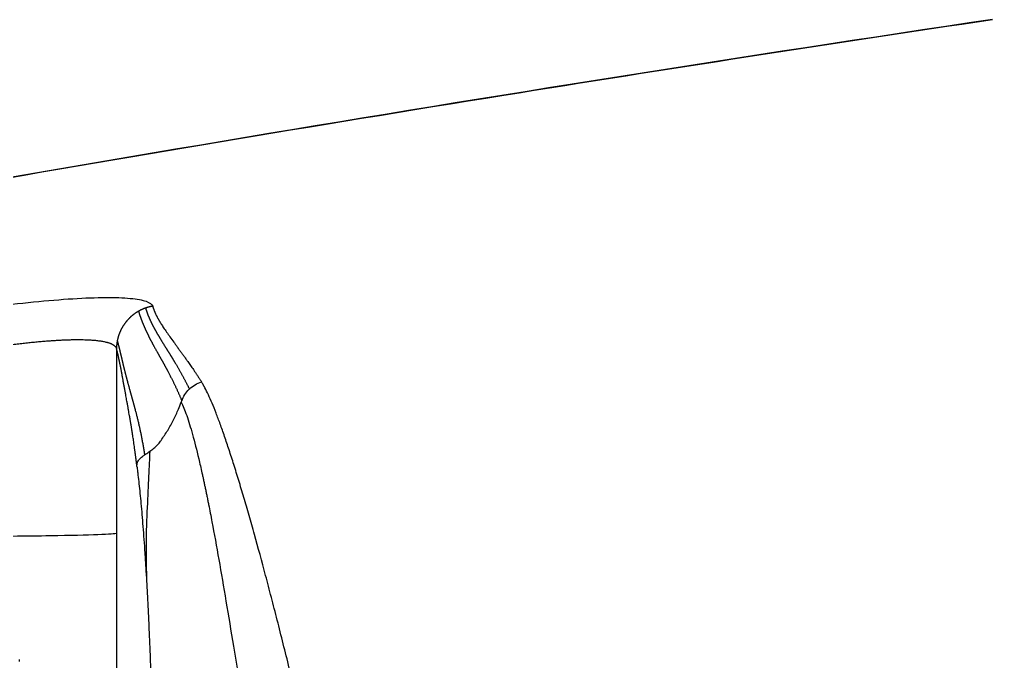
# Model space of a CAD drawing. Extents: x 8663 to 11443, y -20992 to -18942.
# Drawn here: x 9436.89 to 9459.29, y -19547.25 to -19532.46 of the extents above; entities that cross this region are included whole.
import ezdxf

# ---------------------------------------------------------------- set-up
doc = ezdxf.new("R2010")
doc.units = 0
doc.layers.add('1', color=7, linetype='CONTINUOUS')

msp = doc.modelspace()

# ---------------------------------------------------------------- linework, layer by layer
at = {"layer": '1', "color": 7, "linetype": 'CONTINUOUS'}
msp.add_line((9439.123, -19540.043), (9439.125, -19544.298), dxfattribs=at)
msp.add_ellipse((9435.891, -19547.251), major_axis=(0.999, 0.044), ratio=0.784176, start_param=6.226915, end_param=6.283122, dxfattribs=at)
for points, degree, knots in [([(9459.288, -19532.457), (9447.807, -19534.171), (9435.158, -19536.285), (9422.555, -19538.641), (9421.363, -19538.866)], 3, [0, 0, 0, 0, 0.905388, 1, 1, 1, 1]), ([(9421.909, -19538.763), (9430.598, -19537.127), (9443.047, -19534.954), (9455.534, -19533.018), (9459.288, -19532.457)], 3, [0, 0, 0, 0, 0.69968, 1, 1, 1, 1]), ([(9433.953, -19539.428), (9434.335, -19539.36), (9434.713, -19539.298), (9435.467, -19539.182), (9435.832, -19539.13), (9436.906, -19538.991), (9437.56, -19538.926), (9438.397, -19538.873), (9438.648, -19538.864), (9439.092, -19538.861), (9439.283, -19538.868), (9439.597, -19538.898), (9439.719, -19538.921), (9439.892, -19538.982), (9439.942, -19539.019), (9439.956, -19539.065)], 3, [0, 0, 0, 0, 0.125, 0.125, 0.25, 0.25, 0.5, 0.5, 0.625, 0.625, 0.75, 0.75, 0.875, 0.875, 1, 1, 1, 1]), ([(9439.956, -19539.065), (9439.957, -19539.07), (9439.96, -19539.08), (9439.965, -19539.096), (9439.971, -19539.111), (9439.976, -19539.127), (9439.982, -19539.143), (9439.989, -19539.16), (9439.995, -19539.176), (9440.002, -19539.192), (9440.009, -19539.209), (9440.017, -19539.226), (9440.024, -19539.243), (9440.032, -19539.26), (9440.041, -19539.277), (9440.049, -19539.294), (9440.058, -19539.311), (9440.067, -19539.329), (9440.077, -19539.347), (9440.087, -19539.364), (9440.097, -19539.382), (9440.107, -19539.401), (9440.118, -19539.419), (9440.129, -19539.437), (9440.14, -19539.456), (9440.165, -19539.497), (9440.209, -19539.564), (9440.277, -19539.663), (9440.355, -19539.774), (9440.428, -19539.874), (9440.488, -19539.957), (9440.534, -19540.019), (9440.579, -19540.082), (9440.625, -19540.145), (9440.671, -19540.209), (9440.717, -19540.273), (9440.759, -19540.331), (9440.795, -19540.382), (9440.828, -19540.428), (9440.861, -19540.476), (9440.895, -19540.526), (9440.93, -19540.579), (9440.966, -19540.633), (9441.004, -19540.69), (9441.042, -19540.749), (9441.068, -19540.789), (9441.081, -19540.81)], 3, [0, 0, 0, 0, 0.009469, 0.01902, 0.028654, 0.038371, 0.04817, 0.058052, 0.068017, 0.078064, 0.088193, 0.098405, 0.108699, 0.119075, 0.129534, 0.140075, 0.150698, 0.161404, 0.172191, 0.183061, 0.194013, 0.205046, 0.216162, 0.227359, 0.238639, 0.25, 0.301903, 0.360892, 0.426936, 0.499999, 0.535797, 0.571567, 0.60731, 0.643024, 0.67871, 0.714369, 0.75, 0.773963, 0.798885, 0.824763, 0.851595, 0.879379, 0.908114, 0.937797, 0.968427, 1, 1, 1, 1]), ([(9439.596, -19542.769), (9439.538, -19542.292), (9439.479, -19541.917), (9439.447, -19541.713), (9439.36, -19541.235), (9439.3, -19540.903), (9439.242, -19540.591), (9439.205, -19540.398), (9439.182, -19540.289), (9439.15, -19540.134), (9439.123, -19540.043)], 2, [0, 0, 0, 0.25, 0.25, 0.5, 0.5, 0.75, 0.75, 0.875, 0.875, 1, 1, 1]), ([(9445.6, -19559.03), (9445.598, -19559.02), (9445.596, -19559.01), (9445.59, -19558.977), (9445.586, -19558.954), (9445.574, -19558.887), (9445.566, -19558.842), (9445.526, -19558.617), (9445.493, -19558.437), (9445.394, -19557.9), (9445.327, -19557.543), (9445.224, -19557.011), (9445.189, -19556.834), (9445.12, -19556.482), (9445.084, -19556.306), (9445.014, -19555.956), (9444.978, -19555.782), (9444.933, -19555.565), (9444.924, -19555.522), (9444.906, -19555.435), (9444.897, -19555.392), (9444.87, -19555.262), (9444.852, -19555.175), (9444.798, -19554.917), (9444.762, -19554.745), (9444.69, -19554.403), (9444.654, -19554.233), (9444.546, -19553.724), (9444.473, -19553.388), (9444.365, -19552.889), (9444.329, -19552.724), (9444.257, -19552.395), (9444.221, -19552.231), (9444.149, -19551.906), (9444.078, -19551.583), (9443.97, -19551.101), (9443.837, -19550.513), (9443.739, -19550.084), (9443.627, -19549.602), (9443.578, -19549.393), (9443.481, -19548.981), (9443.433, -19548.777), (9443.289, -19548.174), (9443.194, -19547.782), (9443.007, -19547.022), (9442.915, -19546.653), (9442.778, -19546.119), (9442.733, -19545.944), (9442.644, -19545.601), (9442.6, -19545.433), (9442.469, -19544.939), (9442.383, -19544.624), (9442.257, -19544.174), (9442.216, -19544.027), (9442.135, -19543.743), (9442.094, -19543.604), (9442.015, -19543.336), (9441.976, -19543.205), (9441.919, -19543.016), (9441.881, -19542.893), (9441.824, -19542.712), (9441.77, -19542.541), (9441.734, -19542.43), (9441.68, -19542.267), (9441.645, -19542.163), (9441.577, -19541.965), (9441.543, -19541.87), (9441.478, -19541.691), (9441.446, -19541.606), (9441.384, -19541.446), (9441.353, -19541.37), (9441.294, -19541.23), (9441.266, -19541.165), (9441.21, -19541.046), (9441.183, -19540.991), (9441.15, -19540.929), (9441.144, -19540.917), (9441.134, -19540.9), (9441.131, -19540.894), (9441.125, -19540.883), (9441.121, -19540.877), (9441.115, -19540.866), (9441.112, -19540.861), (9441.106, -19540.85), (9441.102, -19540.845), (9441.093, -19540.829), (9441.087, -19540.819), (9441.081, -19540.81)], 3, [0, 0, 0, 0, 0.001141, 0.001141, 0.003673, 0.003673, 0.008738, 0.008738, 0.028998, 0.028998, 0.069517, 0.069517, 0.089777, 0.089777, 0.110037, 0.110037, 0.130296, 0.130296, 0.135361, 0.135361, 0.140426, 0.140426, 0.150556, 0.150556, 0.170816, 0.170816, 0.191075, 0.191075, 0.231595, 0.231595, 0.251854, 0.251854, 0.272114, 0.272114, 0.292374, 0.312633, 0.332893, 0.369665, 0.369665, 0.398181, 0.398181, 0.426697, 0.426697, 0.483729, 0.483729, 0.540761, 0.540761, 0.569277, 0.569277, 0.597793, 0.597793, 0.654825, 0.654825, 0.683341, 0.683341, 0.711857, 0.711857, 0.740373, 0.740373, 0.754631, 0.768889, 0.783147, 0.797778, 0.797778, 0.826667, 0.826667, 0.855556, 0.855556, 0.884445, 0.884445, 0.913333, 0.913333, 0.942222, 0.942222, 0.971111, 0.971111, 0.978333, 0.978333, 0.981944, 0.981944, 0.985556, 0.985556, 0.989167, 0.989167, 0.992778, 0.992778, 1, 1, 1, 1]), ([(9440.625, -19541.241), (9440.642, -19541.191), (9440.666, -19541.144), (9440.724, -19541.054), (9440.758, -19541.013), (9440.796, -19540.976)], 3, [0, 0, 0, 0, 0.5, 0.5, 1, 1, 1, 1]), ([(9439.771, -19542.488), (9439.802, -19542.466), (9439.834, -19542.444), (9439.881, -19542.412), (9439.897, -19542.401), (9439.928, -19542.379), (9439.943, -19542.367), (9439.973, -19542.344), (9439.988, -19542.332), (9440.017, -19542.307), (9440.031, -19542.294), (9440.073, -19542.254), (9440.098, -19542.226), (9440.131, -19542.182), (9440.14, -19542.168), (9440.203, -19542.08), (9440.254, -19542.003), (9440.349, -19541.847), (9440.393, -19541.767), (9440.476, -19541.604), (9440.514, -19541.521), (9440.571, -19541.383), (9440.593, -19541.329), (9440.613, -19541.274)], 3, [0, 0, 0, 0, 0.075519, 0.075519, 0.113357, 0.113357, 0.151142, 0.151142, 0.189015, 0.189015, 0.22689, 0.22689, 0.302832, 0.302832, 0.336096, 0.336096, 0.518834, 0.518834, 0.701462, 0.701462, 0.884076, 0.884076, 1, 1, 1, 1]), ([(9440.613, -19541.274), (9440.633, -19541.315), (9440.654, -19541.36), (9440.696, -19541.463), (9440.717, -19541.52), (9440.782, -19541.708), (9440.827, -19541.854), (9440.92, -19542.188), (9440.968, -19542.375), (9441.042, -19542.686), (9441.066, -19542.794), (9441.097, -19542.935), (9441.104, -19542.964), (9441.116, -19543.021), (9441.123, -19543.05), (9441.135, -19543.109), (9441.142, -19543.139), (9441.154, -19543.199), (9441.161, -19543.229), (9441.173, -19543.29), (9441.18, -19543.321), (9441.192, -19543.382), (9441.199, -19543.413), (9441.211, -19543.475), (9441.218, -19543.506), (9441.23, -19543.57), (9441.237, -19543.602), (9441.256, -19543.699), (9441.269, -19543.764), (9441.294, -19543.897), (9441.307, -19543.965), (9441.372, -19544.308), (9441.425, -19544.598), (9441.533, -19545.209), (9441.587, -19545.529), (9441.699, -19546.195), (9441.757, -19546.541), (9441.933, -19547.617), (9442.056, -19548.382), (9442.214, -19549.385), (9442.246, -19549.588), (9442.31, -19549.999), (9442.342, -19550.206), (9442.39, -19550.521), (9442.406, -19550.626), (9442.439, -19550.838), (9442.455, -19550.944), (9442.487, -19551.158), (9442.504, -19551.265), (9442.537, -19551.481), (9442.553, -19551.59), (9442.578, -19551.752), (9442.586, -19551.806), (9442.602, -19551.913), (9442.618, -19552.021), (9442.635, -19552.128), (9442.651, -19552.236), (9442.659, -19552.29), (9442.683, -19552.453), (9442.7, -19552.562), (9442.733, -19552.78), (9442.749, -19552.889), (9442.832, -19553.439), (9442.899, -19553.884), (9443.033, -19554.785), (9443.1, -19555.24), (9443.201, -19555.93), (9443.235, -19556.161), (9443.285, -19556.509), (9443.301, -19556.625), (9443.334, -19556.858), (9443.35, -19556.975), (9443.383, -19557.209), (9443.399, -19557.326), (9443.431, -19557.56), (9443.447, -19557.678), (9443.494, -19558.031), (9443.524, -19558.267), (9443.585, -19558.741), (9443.614, -19558.979), (9443.65, -19559.276), (9443.657, -19559.336), (9443.671, -19559.455), (9443.678, -19559.515), (9443.7, -19559.693), (9443.715, -19559.813), (9443.76, -19560.17), (9443.79, -19560.409), (9443.849, -19560.871), (9443.877, -19561.095), (9443.904, -19561.319)], 3, [0, 0, 0, 0, 0.026359, 0.026359, 0.052719, 0.052719, 0.105438, 0.105438, 0.158157, 0.158157, 0.184516, 0.184516, 0.191106, 0.191106, 0.197696, 0.197696, 0.204286, 0.204286, 0.210876, 0.210876, 0.217466, 0.217466, 0.224056, 0.224056, 0.230646, 0.230646, 0.237235, 0.237235, 0.250415, 0.250415, 0.263595, 0.263595, 0.316314, 0.316314, 0.369033, 0.369033, 0.421752, 0.421752, 0.52719, 0.52719, 0.553549, 0.553549, 0.579909, 0.579909, 0.593089, 0.593089, 0.606268, 0.606268, 0.619448, 0.619448, 0.632628, 0.632628, 0.639218, 0.639218, 0.645808, 0.652397, 0.652397, 0.658987, 0.658987, 0.672167, 0.672167, 0.685347, 0.685347, 0.738066, 0.738066, 0.790785, 0.790785, 0.817144, 0.817144, 0.830324, 0.830324, 0.843504, 0.843504, 0.856683, 0.856683, 0.869863, 0.869863, 0.896223, 0.896223, 0.922582, 0.922582, 0.929172, 0.929172, 0.935762, 0.935762, 0.948942, 0.948942, 0.975301, 0.975301, 1, 1, 1, 1]), ([(9439.888, -19542.407), (9439.881, -19542.575), (9439.866, -19542.96), (9439.83, -19543.672), (9439.791, -19544.549), (9439.812, -19545.263), (9439.829, -19545.65)], 3, [0, 0, 0, 0, 0.252286, 0.502701, 0.751675, 1, 1, 1, 1]), ([(9439.596, -19542.769), (9439.594, -19542.754), (9439.593, -19542.739), (9439.594, -19542.71), (9439.596, -19542.695), (9439.608, -19542.652), (9439.623, -19542.626), (9439.65, -19542.591), (9439.66, -19542.581), (9439.68, -19542.56), (9439.691, -19542.55), (9439.713, -19542.532), (9439.724, -19542.522), (9439.747, -19542.505), (9439.759, -19542.496), (9439.771, -19542.488)], 3, [0, 0, 0, 0, 0.126291, 0.126291, 0.252924, 0.252924, 0.507857, 0.507857, 0.631083, 0.631083, 0.754184, 0.754184, 0.877112, 0.877112, 1, 1, 1, 1]), ([(9439.596, -19542.769), (9439.6, -19542.799), (9439.603, -19542.83), (9439.608, -19542.869), (9439.609, -19542.876), (9439.611, -19542.892), (9439.612, -19542.9), (9439.614, -19542.924), (9439.616, -19542.94), (9439.626, -19543.02), (9439.633, -19543.087), (9439.648, -19543.227), (9439.656, -19543.3), (9439.671, -19543.451), (9439.678, -19543.53), (9439.701, -19543.775), (9439.716, -19543.951), (9439.738, -19544.236), (9439.746, -19544.334), (9439.761, -19544.538), (9439.768, -19544.644), (9439.783, -19544.862), (9439.79, -19544.976), (9439.804, -19545.21), (9439.811, -19545.33), (9439.825, -19545.58), (9439.832, -19545.709), (9439.846, -19545.974), (9439.853, -19546.111), (9439.866, -19546.392), (9439.872, -19546.536), (9439.885, -19546.833), (9439.891, -19546.985), (9439.903, -19547.297), (9439.908, -19547.456), (9439.919, -19547.783), (9439.925, -19547.95), (9439.935, -19548.29), (9439.94, -19548.464), (9439.95, -19548.817), (9439.955, -19548.996), (9439.963, -19549.361), (9439.968, -19549.546), (9439.976, -19549.92), (9439.98, -19550.11), (9439.987, -19550.494), (9439.991, -19550.688), (9439.998, -19551.08), (9440.001, -19551.278), (9440.008, -19551.678), (9440.011, -19551.879), (9440.016, -19552.285), (9440.019, -19552.49), (9440.027, -19553.108), (9440.031, -19553.527), (9440.037, -19554.161), (9440.039, -19554.374), (9440.042, -19554.801), (9440.044, -19555.016), (9440.047, -19555.447), (9440.048, -19555.663), (9440.051, -19556.098), (9440.052, -19556.316), (9440.053, -19556.589), (9440.053, -19556.644), (9440.053, -19556.753), (9440.054, -19556.808), (9440.054, -19556.973), (9440.055, -19557.083), (9440.056, -19557.412), (9440.056, -19557.633), (9440.057, -19558.074), (9440.057, -19558.295), (9440.057, -19558.737), (9440.057, -19558.958), (9440.056, -19559.4), (9440.056, -19559.621), (9440.056, -19559.87), (9440.056, -19559.897), (9440.055, -19559.939), (9440.055, -19559.953), (9440.055, -19559.98), (9440.055, -19559.994), (9440.055, -19560.063), (9440.055, -19560.118), (9440.054, -19560.283), (9440.054, -19560.393), (9440.053, -19560.614), (9440.053, -19560.724), (9440.052, -19560.943), (9440.052, -19561.053), (9440.051, -19561.237), (9440.05, -19561.311), (9440.05, -19561.384)], 3, [0, 0, 0, 0, 0.013391, 0.013391, 0.016739, 0.016739, 0.020087, 0.020087, 0.026782, 0.026782, 0.053565, 0.053565, 0.080347, 0.080347, 0.107129, 0.107129, 0.160694, 0.160694, 0.187477, 0.187477, 0.214259, 0.214259, 0.241041, 0.241041, 0.267824, 0.267824, 0.294606, 0.294606, 0.321388, 0.321388, 0.348171, 0.348171, 0.374953, 0.374953, 0.401736, 0.401736, 0.428518, 0.428518, 0.4553, 0.4553, 0.482083, 0.482083, 0.508865, 0.508865, 0.535647, 0.535647, 0.56243, 0.56243, 0.589212, 0.589212, 0.615994, 0.615994, 0.642777, 0.642777, 0.696342, 0.696342, 0.723124, 0.723124, 0.749906, 0.749906, 0.776689, 0.776689, 0.803471, 0.803471, 0.810167, 0.810167, 0.816862, 0.816862, 0.830253, 0.830253, 0.857036, 0.857036, 0.883818, 0.883818, 0.9106, 0.9106, 0.937383, 0.937383, 0.940731, 0.940731, 0.942405, 0.942405, 0.944078, 0.944078, 0.950774, 0.950774, 0.964165, 0.964165, 0.977556, 0.977556, 0.990948, 0.990948, 1, 1, 1, 1]), ([(9439.125, -19544.298), (9439.088, -19544.32), (9438.357, -19544.347), (9437.042, -19544.364), (9436.727, -19544.367)], 3, [0, 0, 0, 0, 0.776285, 1, 1, 1, 1])]:
    msp.add_open_spline(points, degree=degree, knots=knots, dxfattribs=at)
msp.add_rational_spline([(9439.956, -19539.065), (9439.9, -19539.074), (9439.845, -19539.088), (9439.791, -19539.107)], [1, 0.979890315132, 0.962361763401, 0.947414344808], degree=3, dxfattribs=at)
for points, weights, knots in [([(9439.63, -19539.181), (9439.596, -19539.2), (9439.563, -19539.221), (9439.489, -19539.275), (9439.449, -19539.309), (9439.376, -19539.384), (9439.342, -19539.424), (9439.28, -19539.509), (9439.253, -19539.553), (9439.225, -19539.608), (9439.221, -19539.616), (9439.208, -19539.644), (9439.2, -19539.664), (9439.188, -19539.693), (9439.184, -19539.703), (9439.177, -19539.723), (9439.174, -19539.733), (9439.167, -19539.753), (9439.164, -19539.763), (9439.159, -19539.782), (9439.156, -19539.792), (9439.148, -19539.822), (9439.144, -19539.842), (9439.14, -19539.862)], [0.910422028541, 0.90412673397, 0.898895698667, 0.88926598058, 0.88563240331, 0.882023842412, 0.882049134439, 0.885760120897, 0.88944802847, 0.895972562695, 0.897038035412, 0.90073523975, 0.903622638877, 0.908424252124, 0.910100792817, 0.913611181533, 0.915445022373, 0.91926560598, 0.921251981265, 0.925384278708, 0.927530421692, 0.934195237347, 0.938948227196, 0.944014074112], [0, 0, 0, 0, 0.136106, 0.136106, 0.314551, 0.314551, 0.49301, 0.49301, 0.671576, 0.671576, 0.704081, 0.704081, 0.778289, 0.778289, 0.8153, 0.8153, 0.852308, 0.852308, 0.889231, 0.889231, 0.926205, 0.926205, 1, 1, 1, 1]), ([(9439.791, -19539.107), (9439.764, -19539.117), (9439.736, -19539.128), (9439.683, -19539.152), (9439.656, -19539.166), (9439.63, -19539.181)], [0.947414344808, 0.939967633123, 0.933161551172, 0.9208308138, 0.915306123663, 0.910422028541], [0, 0, 0, 0, 0.500007, 0.500007, 1, 1, 1, 1]), ([(9439.63, -19539.181), (9439.64, -19539.215), (9439.651, -19539.25), (9439.676, -19539.322), (9439.689, -19539.359), (9439.718, -19539.435), (9439.734, -19539.474), (9439.767, -19539.552), (9439.784, -19539.592), (9439.812, -19539.652), (9439.822, -19539.672), (9439.842, -19539.712), (9439.852, -19539.732), (9439.882, -19539.793), (9439.904, -19539.834), (9439.969, -19539.958), (9440.016, -19540.043), (9440.111, -19540.214), (9440.16, -19540.301), (9440.216, -19540.401), (9440.222, -19540.412), (9440.231, -19540.429), (9440.234, -19540.434), (9440.24, -19540.445), (9440.244, -19540.451), (9440.259, -19540.479), (9440.271, -19540.501), (9440.308, -19540.569), (9440.332, -19540.615), (9440.451, -19540.845), (9440.544, -19541.042), (9440.625, -19541.241)], [0.910422028541, 0.910422028541, 0.910771942492, 0.912084119808, 0.913046383174, 0.915495780831, 0.916982915123, 0.920394576145, 0.922319102875, 0.925468328435, 0.926561809531, 0.928825315402, 0.929995340176, 0.933603827796, 0.93614070394, 0.944013767838, 0.949612391054, 0.960809637487, 0.966408260703, 0.972313058626, 0.972963679879, 0.973930385511, 0.974251083014, 0.974889231748, 0.975206682979, 0.976785396313, 0.978021029952, 0.981629517572, 0.983903958253, 0.994401376784, 1, 1], [0, 0, 0, 0, 0.0625, 0.0625, 0.125, 0.125, 0.1875, 0.1875, 0.25, 0.25, 0.28125, 0.28125, 0.3125, 0.3125, 0.375, 0.375, 0.5, 0.5, 0.625, 0.625, 0.640625, 0.640625, 0.648438, 0.648438, 0.65625, 0.65625, 0.6875, 0.6875, 0.75, 0.75, 1, 1, 1, 1]), ([(9439.791, -19539.107), (9439.801, -19539.141), (9439.813, -19539.176), (9439.838, -19539.246), (9439.852, -19539.281), (9439.882, -19539.352), (9439.899, -19539.388), (9439.933, -19539.46), (9439.951, -19539.497), (9439.98, -19539.552), (9439.99, -19539.57), (9440.01, -19539.607), (9440.02, -19539.625), (9440.052, -19539.68), (9440.073, -19539.717), (9440.14, -19539.829), (9440.186, -19539.905), (9440.281, -19540.058), (9440.33, -19540.136), (9440.385, -19540.225), (9440.391, -19540.235), (9440.4, -19540.25), (9440.403, -19540.255), (9440.409, -19540.265), (9440.412, -19540.27), (9440.427, -19540.294), (9440.439, -19540.314), (9440.476, -19540.375), (9440.5, -19540.416), (9440.619, -19540.621), (9440.713, -19540.794), (9440.8, -19540.972)], [0.947414344808, 0.947414344808, 0.947619757523, 0.948390055207, 0.948954940175, 0.950392829184, 0.951265833225, 0.953268607202, 0.954398377138, 0.956247091578, 0.956889006315, 0.958217769819, 0.958904618586, 0.961022937216, 0.962512179404, 0.967133965505, 0.970420568954, 0.976993775853, 0.980280379303, 0.983746718879, 0.984128658147, 0.984696150893, 0.984884412449, 0.985259029877, 0.985445385749, 0.98637215015, 0.987097513802, 0.989215832431, 0.990551015083, 0.996713341788, 0.999999926984, 0.999999999999], [0, 0, 0, 0, 0.0625, 0.0625, 0.125, 0.125, 0.187501, 0.187501, 0.250001, 0.250001, 0.281251, 0.281251, 0.312501, 0.312501, 0.375001, 0.375001, 0.500001, 0.500001, 0.625002, 0.625002, 0.640627, 0.640627, 0.648439, 0.648439, 0.656252, 0.656252, 0.687502, 0.687502, 0.750002, 0.750002, 1, 1, 1, 1]), ([(9434.126, -19540.391), (9434.454, -19540.321), (9435.09, -19540.196), (9436.012, -19540.04), (9436.866, -19539.923), (9437.634, -19539.849), (9438.267, -19539.825), (9438.733, -19539.85), (9439.03, -19539.921), (9439.111, -19539.998), (9439.123, -19540.043)], [0.999999999054, 0.999999999069, 0.999999999094, 0.999999999125, 0.999999999147, 0.99999999916, 0.999999999164, 0.999999999157, 0.99999999914, 0.999999999123, 0.999999999113], [0, 0, 0, 0, 0.129525, 0.250615, 0.375793, 0.503449, 0.63086, 0.755355, 0.875446, 1, 1, 1, 1]), ([(9439.14, -19539.862), (9439.139, -19539.87), (9439.137, -19539.877), (9439.135, -19539.892), (9439.134, -19539.9), (9439.131, -19539.915), (9439.13, -19539.922), (9439.129, -19539.937), (9439.128, -19539.945), (9439.126, -19539.967), (9439.125, -19539.983), (9439.123, -19540.006), (9439.123, -19540.013), (9439.123, -19540.028), (9439.123, -19540.036), (9439.123, -19540.043)], [0.944014074112, 0.945939598322, 0.947910322675, 0.951942822433, 0.954004627025, 0.958221652218, 0.960376999872, 0.964780660859, 0.967029067104, 0.974068486985, 0.979008574237, 0.986693692212, 0.989292196472, 0.994578060217, 0.997265161156, 1], [0, 0, 0, 0, 0.122888, 0.122888, 0.245816, 0.245816, 0.368917, 0.368917, 0.492143, 0.492143, 0.747076, 0.747076, 0.873709, 0.873709, 1, 1, 1, 1]), ([(9439.14, -19539.862), (9439.15, -19539.896), (9439.16, -19539.933), (9439.181, -19540.014), (9439.192, -19540.057), (9439.213, -19540.149), (9439.225, -19540.196), (9439.248, -19540.294), (9439.259, -19540.345), (9439.278, -19540.421), (9439.284, -19540.446), (9439.297, -19540.497), (9439.303, -19540.523), (9439.322, -19540.6), (9439.336, -19540.652), (9439.377, -19540.807), (9439.405, -19540.912), (9439.463, -19541.124), (9439.493, -19541.232), (9439.527, -19541.354), (9439.531, -19541.368), (9439.536, -19541.388), (9439.538, -19541.395), (9439.542, -19541.408), (9439.544, -19541.415), (9439.553, -19541.449), (9439.56, -19541.477), (9439.583, -19541.562), (9439.597, -19541.62), (9439.669, -19541.92), (9439.725, -19542.192), (9439.771, -19542.488)], [0.944014074112, 0.944014074112, 0.944232769135, 0.945052875471, 0.945654286784, 0.947185151945, 0.948114605793, 0.950246882267, 0.951449704894, 0.953417960101, 0.954101382048, 0.955516065478, 0.956247326961, 0.958502619386, 0.960088158302, 0.96500879632, 0.968507916688, 0.975506157424, 0.979005277792, 0.982695756305, 0.983102392363, 0.983706580078, 0.983907014921, 0.984305855698, 0.984504261632, 0.985490952068, 0.986263218868, 0.988518511292, 0.989940028942, 0.996500879632, 1, 1], [0, 0, 0, 0, 0.0625, 0.0625, 0.125, 0.125, 0.1875, 0.1875, 0.25, 0.25, 0.28125, 0.28125, 0.3125, 0.3125, 0.375, 0.375, 0.5, 0.5, 0.625, 0.625, 0.640625, 0.640625, 0.648438, 0.648438, 0.65625, 0.65625, 0.6875, 0.6875, 0.75, 0.75, 1, 1, 1, 1])]:
    msp.add_rational_spline(points, weights, degree=3, knots=knots, dxfattribs=at)
for points in [[(9440.8, -19540.972), (9440.879, -19540.897), (9440.975, -19540.842), (9441.081, -19540.81)], [(9440.613, -19541.274), (9440.617, -19541.263), (9440.621, -19541.252), (9440.625, -19541.241)], [(9439.125, -19544.298), (9439.126, -19546.065), (9439.122, -19547.832), (9439.114, -19549.581)]]:
    msp.add_open_spline(points, degree=3, dxfattribs=at)

doc.saveas('drawing.dxf')
